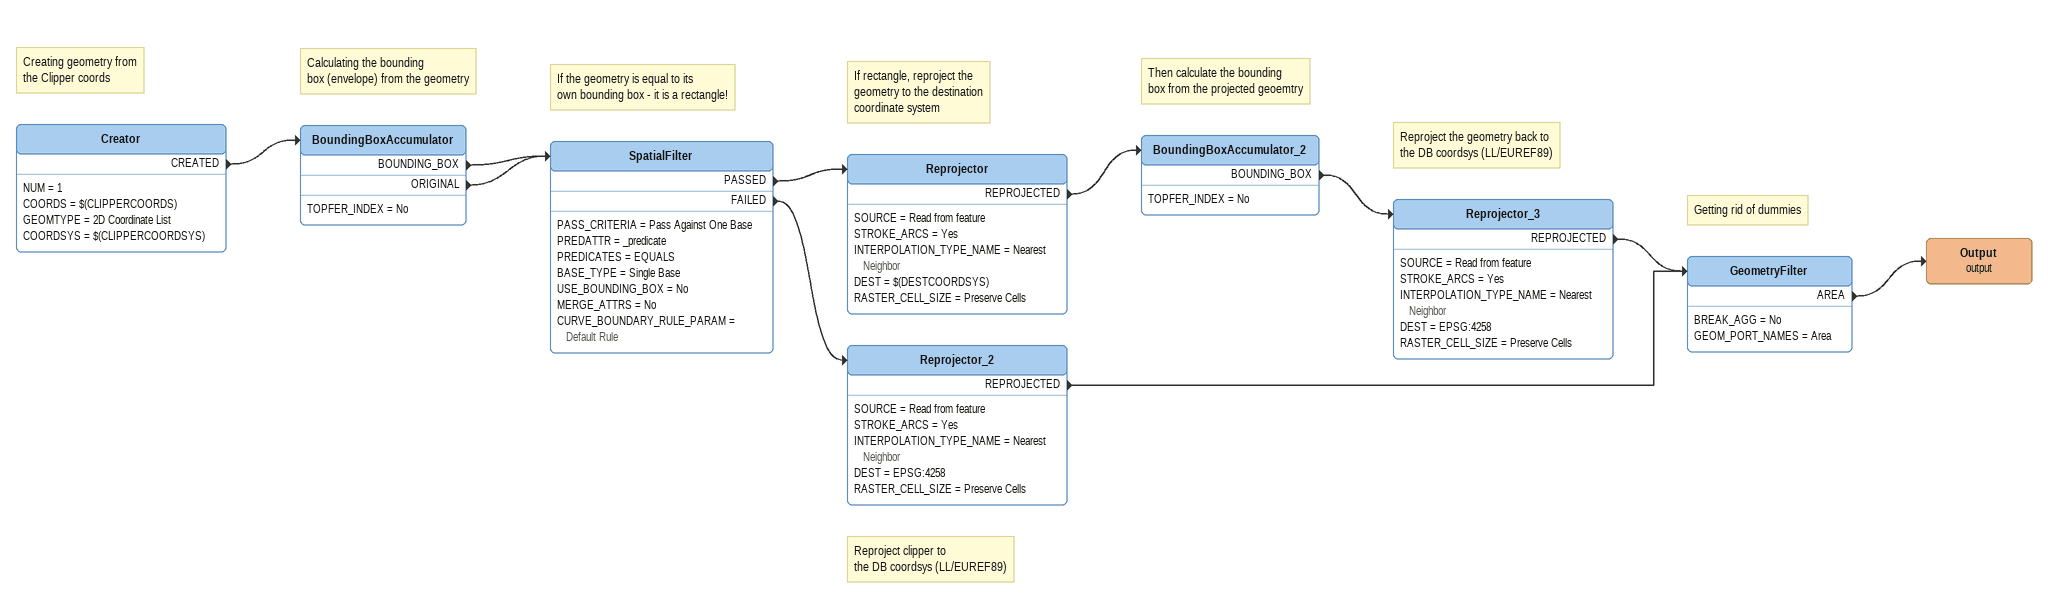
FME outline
Note: Creating geometry from / the Clipper coords
Creator
    NUM = 1
    COORDS = $(CLIPPERCOORDS)
    GEOMTYPE = 2D Coordinate List
    COORDSYS = $(CLIPPERCOORDSYS)
    CREATED -> BoundingBoxAccumulator
Note: Calculating the bounding / box (envelope) from the geometry
BoundingBoxAccumulator
    TOPFER_INDEX = No
    BOUNDING_BOX -> SpatialFilter
    ORIGINAL -> SpatialFilter
Note: If the geometry is equal to its / own bounding box - it is a rectangle!
SpatialFilter
    PASS_CRITERIA = Pass Against One Base
    PREDATTR = _predicate
    PREDICATES = EQUALS
    BASE_TYPE = Single Base
    USE_BOUNDING_BOX = No
    MERGE_ATTRS = No
    CURVE_BOUNDARY_RULE_PARAM = Default Rule
    PASSED -> Reprojector
    FAILED -> Reprojector_2
Note: If rectangle, reproject the / geometry to the destination / coordinate system
Reprojector
    SOURCE = Read from feature
    STROKE_ARCS = Yes
    INTERPOLATION_TYPE_NAME = Nearest Neighbor
    DEST = $(DESTCOORDSYS)
    RASTER_CELL_SIZE = Preserve Cells
    REPROJECTED -> BoundingBoxAccumulator_2
Note: Then calculate the bounding / box from the projected geoemtry
BoundingBoxAccumulator_2
    TOPFER_INDEX = No
    BOUNDING_BOX -> Reprojector_3
Note: Reproject the geometry back to / the DB coordsys (LL/EUREF89)
Reprojector_3
    SOURCE = Read from feature
    STROKE_ARCS = Yes
    INTERPOLATION_TYPE_NAME = Nearest Neighbor
    DEST = EPSG:4258
    RASTER_CELL_SIZE = Preserve Cells
    REPROJECTED -> GeometryFilter
Note: Reproject clipper to / the DB coordsys (LL/EUREF89)
Reprojector_2
    SOURCE = Read from feature
    STROKE_ARCS = Yes
    INTERPOLATION_TYPE_NAME = Nearest Neighbor
    DEST = EPSG:4258
    RASTER_CELL_SIZE = Preserve Cells
    REPROJECTED -> GeometryFilter
Note: Getting rid of dummies
GeometryFilter
    BREAK_AGG = No
    GEOM_PORT_NAMES = Area
    AREA -> Output (output)
Output (output)
